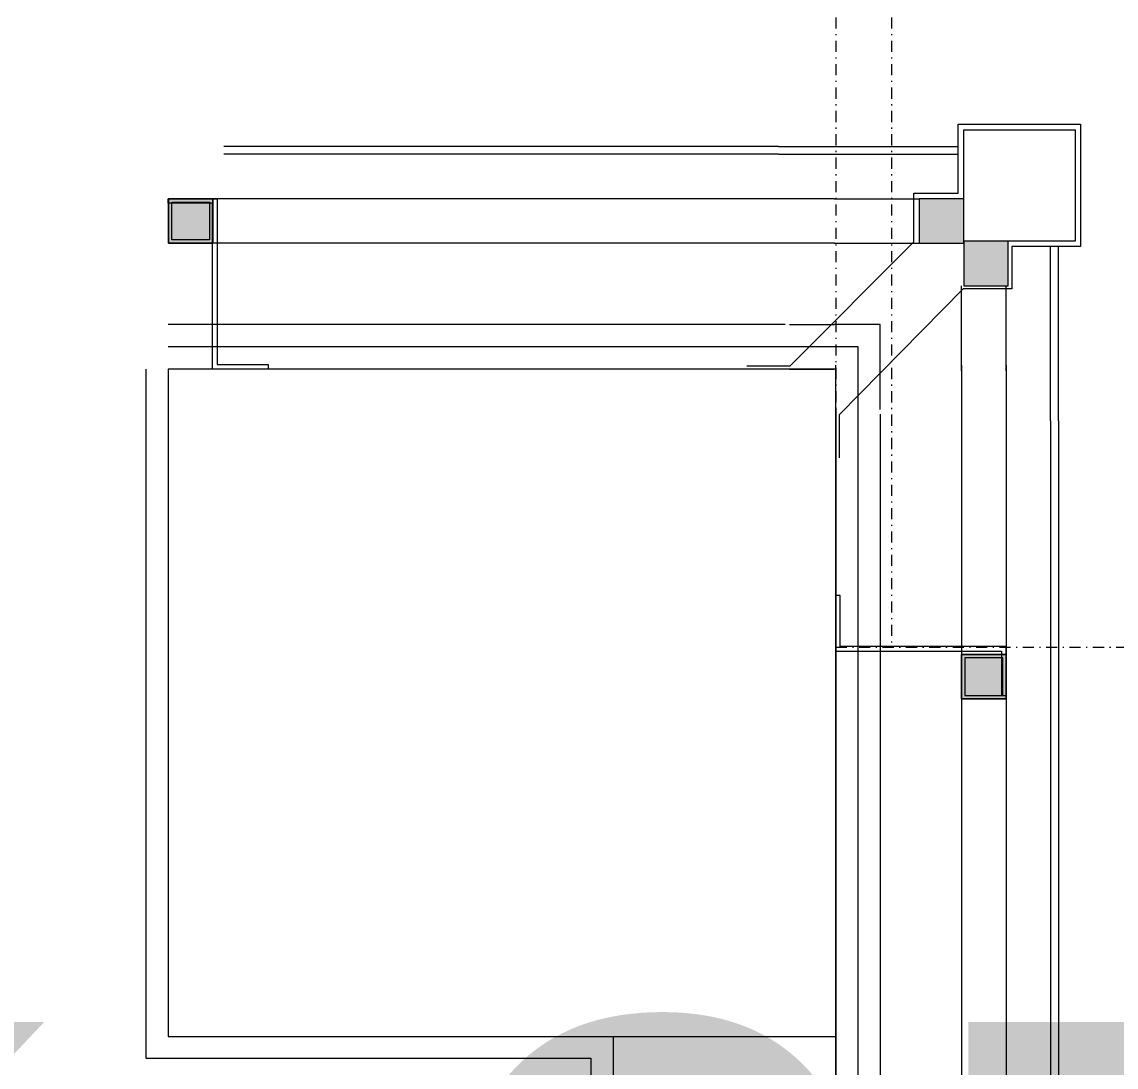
# Model space of a CAD drawing. Extents: x -1907 to 11890, y 0 to 8298.
# Drawn here: x 3851.9 to 3950.2, y 3723.1 to 3817.1 of the extents above; entities that cross this region are included whole.
import ezdxf
from ezdxf.enums import TextEntityAlignment as Align

# ---------------------------------------------------------------- set-up
doc = ezdxf.new("R2010")
doc.units = 0
doc.header["$MEASUREMENT"] = 0
doc.linetypes.add('DASHDOT', pattern=[1, 0.5, -0.25, 0, -0.25])
doc.layers.get('0').update_dxf_attribs({"color": 9, "lineweight": 9})
for name, color, linetype, lineweight in [('00', 9, 'Continuous', 9), ('01', 9, 'Continuous', 9), ('06D', 9, 'Continuous', 9), ('10', 9, 'Continuous', 9), ('14', 9, 'Continuous', 9), ('21_mahal200', 9, 'Continuous', 9), ('21_mahal200 @ 20', 9, 'Continuous', 9), ('24', 9, 'DASHDOT', 9), ('33', 9, 'BATTING', 9)]:
    doc.layers.add(name, color=color, linetype=linetype, lineweight=lineweight)
doc.styles.add('Arial', font='arial.ttf', dxfattribs={"height": 2.5})
doc.styles.add('MuuM_TEXT-STANDART', font='ARIALN.TTF')
doc.linetypes.add('BATTING', pattern='A,0.0001,-0.1,[134,ltypeshp.shx,S=0.1,R=0,X=-0.1,Y=0],-0.2,[134,ltypeshp.shx,S=0.1,R=180,X=0.1,Y=0],-0.1', length=0.4001)

# ---------------------------------------------------------------- blocks, each defined once
blk = doc.blocks.new('p-s-profil')
at = {"layer": '10'}
blk.add_lwpolyline([(9, 15.3), (4.6, 15.3), (4.6, 0.4), (0, 0.4), (0, 0), (5, 0), (5, 14.9), (9, 14.9), (9, 15.3)], dxfattribs=at)
blk.add_lwpolyline([(9, 15.3), (4.6, 15.3), (4.6, 0.4), (0, 0.4), (0, 0), (5, 0), (5, 14.9), (9, 14.9), (9, 15.3)], dxfattribs=at)
blk = doc.blocks.new('p-kutu_profil_40x40')
h = blk.add_hatch(color=256)
h.dxf.hatch_style = 1
h.paths.add_polyline_path([(0, 0), (4, 0), (4, 4), (0, 4)])
h = blk.add_hatch(color=255)
h.dxf.hatch_style = 1
h.paths.add_polyline_path([(0, 0), (4, 0), (4, 4), (0, 4)])
blk.add_lwpolyline([(0, 0), (4, 0), (4, 4), (0, 4)], close=True)
at = {"layer": '10'}
for points in [[(0, 4), (4, 4), (4, 0), (0, 0)], [(0, 4), (4, 4), (4, 0), (0, 0)], [(0, 0), (4, 0), (4, 4), (0, 4)], [(0.3, 3.7), (3.7, 3.7), (3.7, 0.3), (0.3, 0.3)], [(0.3, 3.7), (3.7, 3.7), (3.7, 0.3), (0.3, 0.3)]]:
    blk.add_lwpolyline(points, close=True, dxfattribs=at)
blk = doc.blocks.new('prf-10x10')
h = blk.add_hatch(color=255)
h.dxf.hatch_style = 1
h.paths.add_polyline_path([(-5, -5), (5, -5), (5, 5), (-5, 5)])
at = {"layer": '10'}
blk.add_lwpolyline([(-5, -5), (5, -5), (5, 5), (-5, 5)], close=True, dxfattribs=at)
blk = doc.blocks.new('p-kose-trapez')
at = {"layer": '06D'}
for points in [[(-21.962, -6.512), (-14.312, -6.512)], [(-21.962, -10.512), (-14.323, -10.512)], [(-10.512, -21.962), (-10.512, -14.323)], [(-6.512, -21.962), (-6.512, -14.312)], [(-17.812, -21.962), (-17.812, -17.812), (-21.962, -17.812)]]:
    blk.add_lwpolyline(points, dxfattribs=at)
at = {"layer": '10'}
for points in [[(-29.8, -21.512), (-25.924, -21.512), (-14.8, -10.387), (-14.8, -6), (-10.812, -6), (-10.812, 0.188), (0.188, 0.188), (0.188, -10.812), (-6, -10.812), (-6, -14.612), (-10.376, -14.612), (-21.512, -25.936), (-21.512, -29.812)], [(-10.312, -6.512), (-10.312, -6.512), (-10.312, -0.323), (-0.312, -0.323), (-0.312, -10.323), (-6.5, -10.323), (-6.5, -10.323)], [(-22.962, -1.812), (-10.812, -1.812)], [(-22.962, -2.512), (-10.812, -2.512)], [(-2.512, -21.962), (-2.512, -10.812)], [(-1.812, -21.962), (-1.812, -10.812)]]:
    blk.add_lwpolyline(points, dxfattribs=at)
at = {"layer": '10', "xscale": 0.4, "yscale": 0.4, "rotation": 90}
for p in [(-12.312, -8.512), (-8.312, -12.323)]:
    blk.add_blockref('prf-10x10', p, dxfattribs=at)
blk = doc.blocks.new('0a_roomno2')
at = {"style": 'Arial'}
blk.add_attdef('ODANO', (0, 1.505), '', height=3, dxfattribs=at)
blk.add_attdef('MEKANADI', text='', height=3, dxfattribs=at).set_placement((0.525, -4.75), align=Align.BOTTOM_LEFT)
at = {"style": 'MuuM_TEXT-STANDART', "width": 0.6}
for tag, p in [('YER01', (15, -7)), ('TAVAN01', (20.625, -7)), ('DUVAR01', (26.25, -7)), ('YER02', (15, -10.375)), ('TAVAN02', (20.625, -10.375)), ('DUVAR02', (26.25, -10.375)), ('YER03', (15, -13.75)), ('TAVAN03', (20.625, -13.75)), ('DUVAR03', (26.25, -13.75))]:
    blk.add_attdef(tag, text='', height=2.25, dxfattribs=at).set_placement(p, align=Align.MIDDLE_CENTER)
at = {"style": 'MuuM_TEXT-STANDART'}
blk.add_attdef('M2', text='', height=2.25, dxfattribs=at).set_placement((1.3231, -7.8046), align=Align.MIDDLE_LEFT)
at = {"style": 'MuuM_TEXT-STANDART', "width": 0.6}
blk.add_attdef('TEMIZTAVANYUKSEKLIGI', text='', height=2.25, dxfattribs=at).set_placement((2.7, -13.1619), align=Align.MIDDLE_LEFT)
blk = doc.blocks.new('*U961')
at = {"layer": '21_mahal200 @ 20'}
ref = blk.add_blockref('0a_roomno2', (3727.76, 3632.069), dxfattribs=dict(at, xscale=20, yscale=20, zscale=20))
ref.add_attrib('ODANO', ' ZK-07', (3727.76, 3667.169), dxfattribs={"layer": '0', "height": 60, "style": 'Arial'})
blk = doc.blocks.new('AKS')
at = {"layer": '24', "ltscale": 2}
for points in [[(3805.058, 4008.373), (3805.058, 3968.373), (3905.058, 3968.373), (3905.058, 3745.873)], [(4010.058, 4008.373), (4010.058, 3968.373), (3910.058, 3968.373), (3910.058, 3745.873)], [(3905.058, 3745.873), (4585.058, 3745.873)]]:
    blk.add_lwpolyline(points, dxfattribs=at)

msp = doc.modelspace()

# ---------------------------------------------------------------- linework, layer by layer
at = {"layer": '00'}
for points in [[(3905.058, 3725.873), (3905.058, 3725.873), (3905.058, 3299.873), (3925.058, 3299.873), (3925.058, 3725.873)], [(3905.058, 3725.873), (3925.058, 3725.873)]]:
    msp.add_lwpolyline(points, dxfattribs=at)
at = {"layer": '01'}
msp.add_lwpolyline([(3865.058, 3725.873), (3925.058, 3725.873), (3925.058, 3785.873), (3865.058, 3785.873)], close=True, dxfattribs=at)
at = {"layer": '06D'}
for points in [[(3924.908, 3801.173), (3865.091, 3801.173)], [(3924.908, 3797.173), (3865.091, 3797.173)], [(3920.508, 3789.873), (3865.058, 3789.873)], [(3920.908, 3789.873), (3920.908, 3789.873), (3924.908, 3789.873)], [(3920.908, 3785.873), (3867.391, 3785.873)], [(3920.908, 3785.873), (3924.908, 3785.873)], [(3925.058, 3782.223), (3925.058, 3786.223)], [(3929.058, 3782.223), (3929.058, 3782.223), (3929.058, 3786.223)], [(3936.358, 3786.223), (3936.358, 3299.873)], [(3940.358, 3786.223), (3940.358, 3299.873)], [(3925.058, 3782.223), (3925.058, 3299.473)], [(3929.058, 3781.823), (3929.058, 3299.873)]]:
    msp.add_lwpolyline(points, dxfattribs=at)
at = {"layer": '10'}
for points in [[(3919.908, 3805.873), (3870.058, 3805.873)], [(3919.908, 3805.173), (3870.058, 3805.173)], [(3919.908, 3805.873), (3924.908, 3805.873)], [(3919.908, 3805.173), (3924.908, 3805.173)], [(3944.358, 3781.223), (3944.358, 3786.223)], [(3945.058, 3781.223), (3945.058, 3786.223)], [(3944.358, 3781.223), (3944.358, 3304.873)], [(3945.058, 3781.223), (3945.058, 3304.873)]]:
    msp.add_lwpolyline(points, dxfattribs=at)
at = {"layer": '14'}
msp.add_lwpolyline([(3863.058, 3785.873), (3863.058, 3723.914), (3903.058, 3723.914), (3903.058, 3370.373)], dxfattribs=at)
at = {"layer": '33', "ltscale": 0.2, "flags": 128}
msp.add_lwpolyline([(3927.058, 3299.873), (3927.058, 3787.873), (3865.058, 3787.873)], dxfattribs=at)

# ---------------------------------------------------------------- block references
for name, p in [('AKS', (20, 15)), ('p-kose-trapez', (3946.869, 3807.685)), ('p-kutu_profil_40x40', (3865.091, 3797.173))]:
    msp.add_blockref(name, p)
at = {"xscale": -1}
msp.add_blockref('p-s-profil', (3874.058, 3785.873), dxfattribs=at)
at = {"rotation": 270}
msp.add_blockref('p-s-profil', (3925.058, 3765.523), dxfattribs=at)
at = {"extrusion": (0, 0, -1), "zscale": -1, "rotation": 90}
msp.add_blockref('p-kutu_profil_40x40', (-3936.358, 3756.223), dxfattribs=at)
at = {"layer": '21_mahal200', "color": 6}
msp.add_blockref('*U961', (0, 0), dxfattribs=at)

doc.saveas('drawing.dxf')
